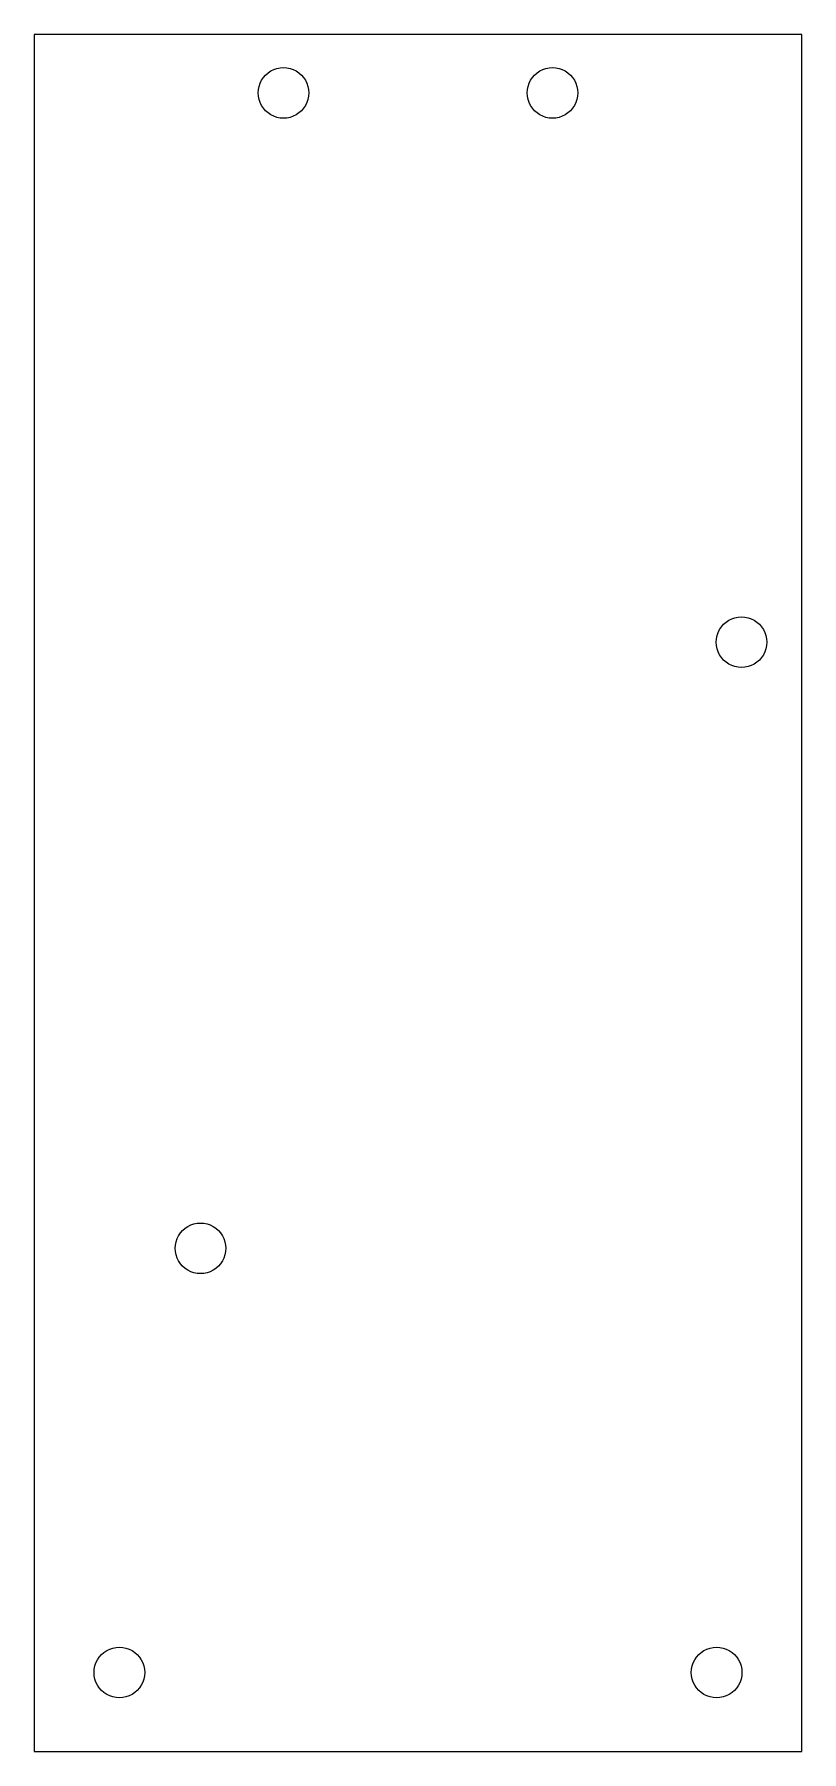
# Model space of a CAD drawing. Header units: metres. Extents: x 1 to 50, y 10 to 118.
import ezdxf

# ---------------------------------------------------------------- set-up
doc = ezdxf.new("R2010")
doc.units = ezdxf.units.M

msp = doc.modelspace()

# ---------------------------------------------------------------- linework, layer by layer
for p, q in [((49.5, 118.5), (1, 118.5)), ((1, 118.5), (1, 10)), ((49.5, 10), (49.5, 118.5)), ((15.776, 116.069), (15.95, 116.186)), ((15.95, 116.186), (16.1377, 116.278)), ((16.1377, 116.278), (16.3359, 116.345)), ((16.3359, 116.345), (16.5412, 116.386)), ((16.5412, 116.386), (16.75, 116.4)), ((16.75, 116.4), (16.9588, 116.386)), ((16.9588, 116.386), (17.1641, 116.345)), ((17.1641, 116.345), (17.3623, 116.278)), ((17.3623, 116.278), (17.55, 116.186)), ((17.55, 116.186), (17.724, 116.069)), ((32.776, 116.069), (32.95, 116.186)), ((32.95, 116.186), (33.1377, 116.278)), ((33.1377, 116.278), (33.3359, 116.345)), ((33.3359, 116.345), (33.5412, 116.386)), ((33.5412, 116.386), (33.75, 116.4)), ((33.75, 116.4), (33.9588, 116.386)), ((33.9588, 116.386), (34.1641, 116.345)), ((34.1641, 116.345), (34.3623, 116.278)), ((34.3623, 116.278), (34.55, 116.186)), ((34.55, 116.186), (34.724, 116.069)), ((15.1637, 115.009), (15.2045, 115.214)), ((15.2045, 115.214), (15.2718, 115.412)), ((15.2718, 115.412), (15.3643, 115.6)), ((15.3643, 115.6), (15.4806, 115.774)), ((15.4806, 115.774), (15.6186, 115.931)), ((15.6186, 115.931), (15.776, 116.069)), ((17.724, 116.069), (17.8814, 115.931)), ((17.8814, 115.931), (18.0194, 115.774)), ((18.0194, 115.774), (18.1356, 115.6)), ((18.1356, 115.6), (18.2282, 115.412)), ((18.2282, 115.412), (18.2955, 115.214)), ((18.2955, 115.214), (18.3363, 115.009)), ((32.1637, 115.009), (32.2045, 115.214)), ((32.2045, 115.214), (32.2718, 115.412)), ((32.2718, 115.412), (32.3643, 115.6)), ((32.3643, 115.6), (32.4806, 115.774)), ((32.4806, 115.774), (32.6186, 115.931)), ((32.6186, 115.931), (32.776, 116.069)), ((34.724, 116.069), (34.8814, 115.931)), ((34.8814, 115.931), (35.0194, 115.774)), ((35.0194, 115.774), (35.1356, 115.6)), ((35.1356, 115.6), (35.2282, 115.412)), ((35.2282, 115.412), (35.2955, 115.214)), ((35.2955, 115.214), (35.3363, 115.009)), ((15.15, 114.8), (15.1637, 115.009)), ((15.1637, 114.591), (15.15, 114.8)), ((15.2045, 114.386), (15.1637, 114.591)), ((15.2718, 114.188), (15.2045, 114.386)), ((15.3643, 114), (15.2718, 114.188)), ((15.4806, 113.826), (15.3643, 114)), ((18.1356, 114), (18.0194, 113.826)), ((18.2282, 114.188), (18.1356, 114)), ((18.2955, 114.386), (18.2282, 114.188)), ((18.3363, 114.591), (18.2955, 114.386)), ((18.3363, 115.009), (18.35, 114.8)), ((18.35, 114.8), (18.3363, 114.591)), ((32.15, 114.8), (32.1637, 115.009)), ((32.1637, 114.591), (32.15, 114.8)), ((32.2045, 114.386), (32.1637, 114.591)), ((32.2718, 114.188), (32.2045, 114.386)), ((32.3643, 114), (32.2718, 114.188)), ((32.4806, 113.826), (32.3643, 114)), ((35.1356, 114), (35.0194, 113.826)), ((35.2282, 114.188), (35.1356, 114)), ((35.2955, 114.386), (35.2282, 114.188)), ((35.3363, 114.591), (35.2955, 114.386)), ((35.3363, 115.009), (35.35, 114.8)), ((35.35, 114.8), (35.3363, 114.591)), ((15.6186, 113.669), (15.4806, 113.826)), ((15.776, 113.531), (15.6186, 113.669)), ((15.95, 113.414), (15.776, 113.531)), ((16.1377, 113.322), (15.95, 113.414)), ((16.3359, 113.255), (16.1377, 113.322)), ((16.5412, 113.214), (16.3359, 113.255)), ((16.75, 113.2), (16.5412, 113.214)), ((16.9588, 113.214), (16.75, 113.2)), ((17.1641, 113.255), (16.9588, 113.214)), ((17.3623, 113.322), (17.1641, 113.255)), ((17.55, 113.414), (17.3623, 113.322)), ((17.724, 113.531), (17.55, 113.414)), ((17.8814, 113.669), (17.724, 113.531)), ((18.0194, 113.826), (17.8814, 113.669)), ((32.6186, 113.669), (32.4806, 113.826)), ((32.776, 113.531), (32.6186, 113.669)), ((32.95, 113.414), (32.776, 113.531)), ((33.1377, 113.322), (32.95, 113.414)), ((33.3359, 113.255), (33.1377, 113.322)), ((33.5412, 113.214), (33.3359, 113.255)), ((33.75, 113.2), (33.5412, 113.214)), ((33.9588, 113.214), (33.75, 113.2)), ((34.1641, 113.255), (33.9588, 113.214)), ((34.3623, 113.322), (34.1641, 113.255)), ((34.55, 113.414), (34.3623, 113.322)), ((34.724, 113.531), (34.55, 113.414)), ((34.8814, 113.669), (34.724, 113.531)), ((35.0194, 113.826), (34.8814, 113.669)), ((44.726, 81.3694), (44.9, 81.4856)), ((44.9, 81.4856), (45.0877, 81.5782)), ((45.0877, 81.5782), (45.2859, 81.6455)), ((45.2859, 81.6455), (45.4911, 81.6863)), ((45.4911, 81.6863), (45.7, 81.7)), ((45.7, 81.7), (45.9088, 81.6863)), ((45.9088, 81.6863), (46.1141, 81.6455)), ((46.1141, 81.6455), (46.3123, 81.5782)), ((46.3123, 81.5782), (46.5, 81.4856)), ((46.5, 81.4856), (46.674, 81.3694)), ((44.1, 80.1), (44.1137, 80.3088)), ((44.1137, 80.3088), (44.1545, 80.5141)), ((44.1545, 80.5141), (44.2218, 80.7123)), ((44.2218, 80.7123), (44.3143, 80.9)), ((44.3143, 80.9), (44.4306, 81.074)), ((44.4306, 81.074), (44.5686, 81.2314)), ((44.5686, 81.2314), (44.726, 81.3694)), ((46.674, 81.3694), (46.8314, 81.2314)), ((46.8314, 81.2314), (46.9694, 81.074)), ((46.9694, 81.074), (47.0856, 80.9)), ((47.0856, 80.9), (47.1782, 80.7123)), ((47.1782, 80.7123), (47.2455, 80.5141)), ((47.2455, 80.5141), (47.2863, 80.3088)), ((47.2863, 80.3088), (47.3, 80.1)), ((44.1137, 79.8911), (44.1, 80.1)), ((44.1545, 79.6859), (44.1137, 79.8911)), ((44.2218, 79.4877), (44.1545, 79.6859)), ((44.3143, 79.3), (44.2218, 79.4877)), ((44.4306, 79.126), (44.3143, 79.3)), ((47.0856, 79.3), (46.9694, 79.126)), ((47.1782, 79.4877), (47.0856, 79.3)), ((47.2455, 79.6859), (47.1782, 79.4877)), ((47.2863, 79.8911), (47.2455, 79.6859)), ((47.3, 80.1), (47.2863, 79.8911)), ((44.5686, 78.9686), (44.4306, 79.126)), ((44.726, 78.8306), (44.5686, 78.9686)), ((44.9, 78.7144), (44.726, 78.8306)), ((45.0877, 78.6218), (44.9, 78.7144)), ((45.2859, 78.5545), (45.0877, 78.6218)), ((45.4911, 78.5137), (45.2859, 78.5545)), ((45.7, 78.5), (45.4911, 78.5137)), ((45.9088, 78.5137), (45.7, 78.5)), ((46.1141, 78.5545), (45.9088, 78.5137)), ((46.3123, 78.6218), (46.1141, 78.5545)), ((46.5, 78.7144), (46.3123, 78.6218)), ((46.674, 78.8306), (46.5, 78.7144)), ((46.8314, 78.9686), (46.674, 78.8306)), ((46.9694, 79.126), (46.8314, 78.9686)), ((11.2912, 43.3863), (11.5, 43.4)), ((11.5, 43.4), (11.7088, 43.3863)), ((9.95451, 42.2141), (10.0218, 42.4123)), ((10.0218, 42.4123), (10.1143, 42.6)), ((10.1143, 42.6), (10.2306, 42.774)), ((10.2306, 42.774), (10.3686, 42.9314)), ((10.3686, 42.9314), (10.526, 43.0694)), ((10.526, 43.0694), (10.7, 43.1856)), ((10.7, 43.1856), (10.8877, 43.2782)), ((10.8877, 43.2782), (11.0859, 43.3455)), ((11.0859, 43.3455), (11.2912, 43.3863)), ((11.7088, 43.3863), (11.9141, 43.3455)), ((11.9141, 43.3455), (12.1123, 43.2782)), ((12.1123, 43.2782), (12.3, 43.1856)), ((12.3, 43.1856), (12.474, 43.0694)), ((12.474, 43.0694), (12.6314, 42.9314)), ((12.6314, 42.9314), (12.7694, 42.774)), ((12.7694, 42.774), (12.8856, 42.6)), ((12.8856, 42.6), (12.9782, 42.4123)), ((12.9782, 42.4123), (13.0455, 42.2141)), ((9.89999, 41.8), (9.91368, 42.0088)), ((9.91368, 41.5912), (9.89999, 41.8)), ((9.91368, 42.0088), (9.95451, 42.2141)), ((9.95451, 41.3859), (9.91368, 41.5912)), ((10.0218, 41.1877), (9.95451, 41.3859)), ((13.0455, 41.3859), (12.9782, 41.1877)), ((13.0455, 42.2141), (13.0863, 42.0088)), ((13.0863, 41.5912), (13.0455, 41.3859)), ((13.0863, 42.0088), (13.1, 41.8)), ((13.1, 41.8), (13.0863, 41.5912)), ((10.1143, 41), (10.0218, 41.1877)), ((10.2306, 40.826), (10.1143, 41)), ((10.3686, 40.6686), (10.2306, 40.826)), ((10.526, 40.5306), (10.3686, 40.6686)), ((10.7, 40.4144), (10.526, 40.5306)), ((10.8877, 40.3218), (10.7, 40.4144)), ((11.0859, 40.2545), (10.8877, 40.3218)), ((11.2912, 40.2137), (11.0859, 40.2545)), ((11.5, 40.2), (11.2912, 40.2137)), ((11.7088, 40.2137), (11.5, 40.2)), ((11.9141, 40.2545), (11.7088, 40.2137)), ((12.1123, 40.3218), (11.9141, 40.2545)), ((12.3, 40.4144), (12.1123, 40.3218)), ((12.474, 40.5306), (12.3, 40.4144)), ((12.6314, 40.6686), (12.474, 40.5306)), ((12.7694, 40.826), (12.6314, 40.6686)), ((12.8856, 41), (12.7694, 40.826)), ((12.9782, 41.1877), (12.8856, 41)), ((5.40097, 16.2694), (5.575, 16.3856)), ((5.575, 16.3856), (5.7627, 16.4782)), ((5.7627, 16.4782), (5.96088, 16.5455)), ((5.96088, 16.5455), (6.16615, 16.5863)), ((6.16615, 16.5863), (6.375, 16.6)), ((6.375, 16.6), (6.58383, 16.5863)), ((6.58383, 16.5863), (6.78911, 16.5455)), ((6.78911, 16.5455), (6.98729, 16.4782)), ((6.98729, 16.4782), (7.17499, 16.3856)), ((7.17499, 16.3856), (7.34901, 16.2694)), ((43.151, 16.2694), (43.325, 16.3856)), ((43.325, 16.3856), (43.5127, 16.4782)), ((43.5127, 16.4782), (43.7109, 16.5455)), ((43.7109, 16.5455), (43.9162, 16.5863)), ((43.9162, 16.5863), (44.125, 16.6)), ((44.125, 16.6), (44.3338, 16.5863)), ((44.3338, 16.5863), (44.5391, 16.5455)), ((44.5391, 16.5455), (44.7373, 16.4782)), ((44.7373, 16.4782), (44.925, 16.3856)), ((44.925, 16.3856), (45.099, 16.2694)), ((4.77499, 15), (4.78868, 15.2088)), ((4.78868, 15.2088), (4.82951, 15.4141)), ((4.82951, 15.4141), (4.89679, 15.6123)), ((4.89679, 15.6123), (4.98935, 15.8)), ((4.98935, 15.8), (5.10562, 15.974)), ((5.10562, 15.974), (5.24362, 16.1314)), ((5.24362, 16.1314), (5.40097, 16.2694)), ((7.34901, 16.2694), (7.50636, 16.1314)), ((7.50636, 16.1314), (7.64436, 15.974)), ((7.64436, 15.974), (7.76064, 15.8)), ((7.76064, 15.8), (7.8532, 15.6123)), ((7.8532, 15.6123), (7.92047, 15.4141)), ((7.92047, 15.4141), (7.9613, 15.2088)), ((7.9613, 15.2088), (7.97499, 15)), ((42.525, 15), (42.5387, 15.2088)), ((42.5387, 15.2088), (42.5795, 15.4141)), ((42.5795, 15.4141), (42.6468, 15.6123)), ((42.6468, 15.6123), (42.7393, 15.8)), ((42.7393, 15.8), (42.8556, 15.974)), ((42.8556, 15.974), (42.9936, 16.1314)), ((42.9936, 16.1314), (43.151, 16.2694)), ((45.099, 16.2694), (45.2564, 16.1314)), ((45.2564, 16.1314), (45.3944, 15.974)), ((45.3944, 15.974), (45.5106, 15.8)), ((45.5106, 15.8), (45.6032, 15.6123)), ((45.6032, 15.6123), (45.6705, 15.4141)), ((45.6705, 15.4141), (45.7113, 15.2088)), ((45.7113, 15.2088), (45.725, 15)), ((4.78868, 14.7912), (4.77499, 15)), ((4.82951, 14.5859), (4.78868, 14.7912)), ((4.89679, 14.3877), (4.82951, 14.5859)), ((4.98935, 14.2), (4.89679, 14.3877)), ((5.10562, 14.026), (4.98935, 14.2)), ((7.76064, 14.2), (7.64436, 14.026)), ((7.8532, 14.3877), (7.76064, 14.2)), ((7.92047, 14.5859), (7.8532, 14.3877)), ((7.9613, 14.7912), (7.92047, 14.5859)), ((7.97499, 15), (7.9613, 14.7912)), ((42.5387, 14.7912), (42.525, 15)), ((42.5795, 14.5859), (42.5387, 14.7912)), ((42.6468, 14.3877), (42.5795, 14.5859)), ((42.7393, 14.2), (42.6468, 14.3877)), ((42.8556, 14.026), (42.7393, 14.2)), ((45.5106, 14.2), (45.3944, 14.026)), ((45.6032, 14.3877), (45.5106, 14.2)), ((45.6705, 14.5859), (45.6032, 14.3877)), ((45.7113, 14.7912), (45.6705, 14.5859)), ((45.725, 15), (45.7113, 14.7912)), ((5.24362, 13.8686), (5.10562, 14.026)), ((5.40097, 13.7306), (5.24362, 13.8686)), ((5.575, 13.6143), (5.40097, 13.7306)), ((5.7627, 13.5218), (5.575, 13.6143)), ((5.96088, 13.4545), (5.7627, 13.5218)), ((6.16615, 13.4137), (5.96088, 13.4545)), ((6.375, 13.4), (6.16615, 13.4137)), ((6.58383, 13.4137), (6.375, 13.4)), ((6.78911, 13.4545), (6.58383, 13.4137)), ((6.98729, 13.5218), (6.78911, 13.4545)), ((7.17499, 13.6143), (6.98729, 13.5218)), ((7.34901, 13.7306), (7.17499, 13.6143)), ((7.50636, 13.8686), (7.34901, 13.7306)), ((7.64436, 14.026), (7.50636, 13.8686)), ((42.9936, 13.8686), (42.8556, 14.026)), ((43.151, 13.7306), (42.9936, 13.8686)), ((43.325, 13.6143), (43.151, 13.7306)), ((43.5127, 13.5218), (43.325, 13.6143)), ((43.7109, 13.4545), (43.5127, 13.5218)), ((43.9162, 13.4137), (43.7109, 13.4545)), ((44.125, 13.4), (43.9162, 13.4137)), ((44.3338, 13.4137), (44.125, 13.4)), ((44.5391, 13.4545), (44.3338, 13.4137)), ((44.7373, 13.5218), (44.5391, 13.4545)), ((44.925, 13.6143), (44.7373, 13.5218)), ((45.099, 13.7306), (44.925, 13.6143)), ((45.2564, 13.8686), (45.099, 13.7306)), ((45.3944, 14.026), (45.2564, 13.8686)), ((1, 10), (49.5, 10))]:
    msp.add_line(p, q)

doc.saveas('drawing.dxf')
